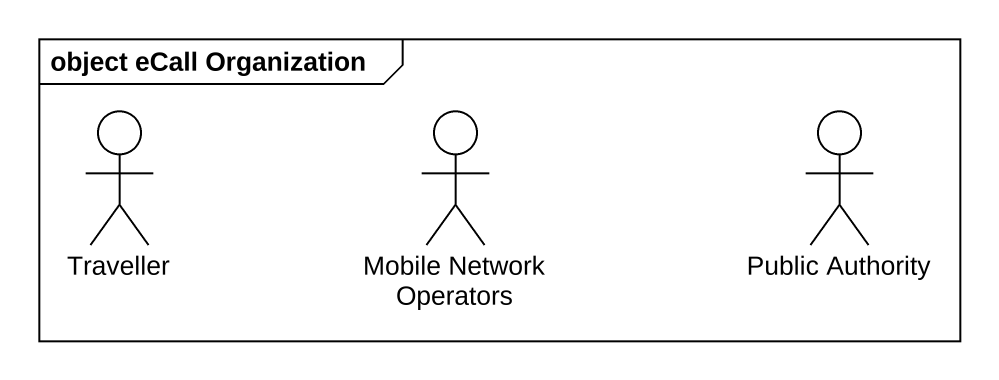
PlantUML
@startuml
mainframe object eCall Organization
actor Traveller
actor "Mobile Network Operators" as Mobile_Network_Operators
actor "Public Authority" as Public_Authority
@enduml
